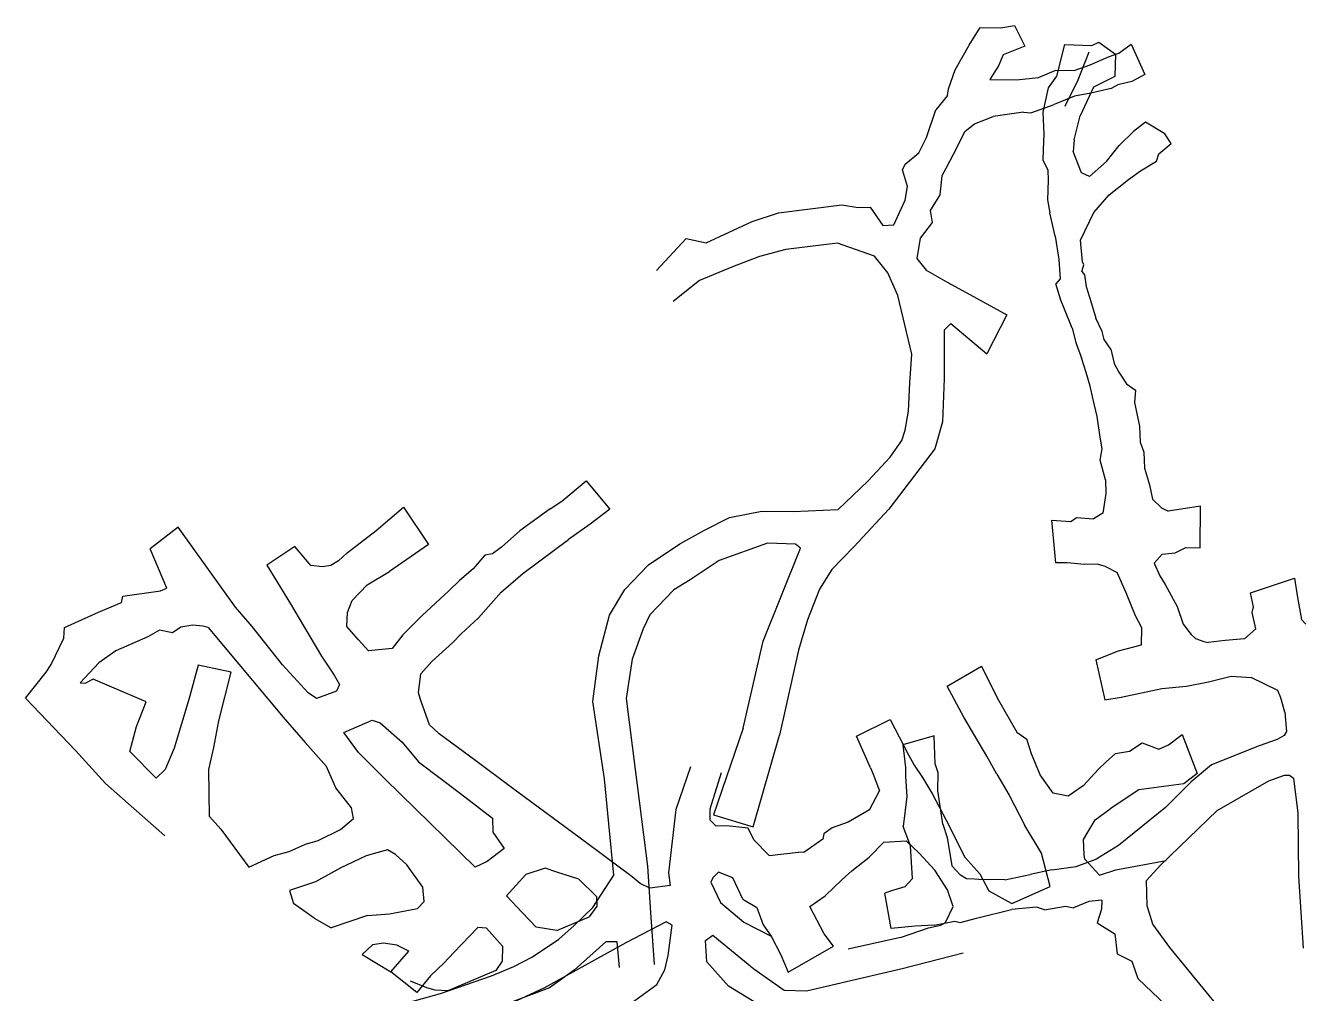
# Model space of a CAD drawing. Extents: x 539110 to 539811, y 4477565 to 4477893.
# Drawn here: x 539140.7 to 539295.2, y 4477776.1 to 4477893.3 of the extents above; entities that cross this region are included whole.
import ezdxf

# ---------------------------------------------------------------- set-up
doc = ezdxf.new("R2010")
doc.units = 0
doc.header["$MEASUREMENT"] = 0
doc.linetypes.add('DUZ', pattern=[500, 500])
doc.layers.add('KAT_1430', color=152, linetype='DUZ')

msp = doc.modelspace()

# ---------------------------------------------------------------- linework, layer by layer
at = {"layer": 'KAT_1430'}
for p, q in [((539255, 4477890.95, 1437.58), (539256.31, 4477893.08, 1437.58)), ((539256.31, 4477893.08, 1437.58), (539258.81, 4477893.03, 1437.58)), ((539258.81, 4477893.03, 1437.58), (539260.49, 4477893.31, 1437.58)), ((539260.49, 4477893.31, 1437.58), (539261.74, 4477890.83, 1437.58)), ((539253.29, 4477887.94, 1437.98), (539255, 4477890.95, 1437.58)), ((539261.74, 4477890.83, 1437.58), (539259.11, 4477889.75, 1437.58)), ((539265.58, 4477887.17, 1424.16), (539266.56, 4477891.01, 1424.1)), ((539266.56, 4477891.01, 1424.1), (539269.85, 4477890.9, 1424.1)), ((539268.17, 4477886.75, 1427.92), (539269.52, 4477890.14, 1426.85)), ((539269.85, 4477890.9, 1424.1), (539270.7, 4477891.29, 1424.1)), ((539270.7, 4477891.29, 1424.1), (539272.72, 4477889.85, 1424.1)), ((539271.86, 4477889.54, 1438.21), (539273.11, 4477889.96, 1438.22)), ((539272.72, 4477889.85, 1424.1), (539272.61, 4477887.13, 1424.1)), ((539273.11, 4477889.96, 1438.22), (539274.6, 4477891.07, 1438.21)), ((539274.6, 4477891.07, 1438.21), (539276.24, 4477887.38, 1438.21)), ((539258.53, 4477888.45, 1437.58), (539257.5, 4477886.77, 1437.98)), ((539259.11, 4477889.75, 1437.58), (539258.53, 4477888.45, 1437.58)), ((539267.71, 4477887.85, 1438.15), (539269.62, 4477888.56, 1438.11)), ((539269.62, 4477888.56, 1438.11), (539271.86, 4477889.54, 1438.21)), ((539252.47, 4477885.64, 1437.98), (539253.29, 4477887.94, 1437.98)), ((539257.5, 4477886.77, 1437.98), (539260.72, 4477886.75, 1438.02)), ((539260.72, 4477886.75, 1438.02), (539263.36, 4477887, 1437.99)), ((539263.36, 4477887, 1437.99), (539265.46, 4477887.89, 1438.01)), ((539264.59, 4477885.78, 1424.14), (539265.58, 4477887.17, 1424.16)), ((539265.46, 4477887.89, 1438.01), (539267.71, 4477887.85, 1438.15)), ((539266.59, 4477883.54, 1428.35), (539268.17, 4477886.75, 1427.92)), ((539272.61, 4477887.13, 1424.1), (539270.05, 4477885.85, 1424.1)), ((539276.24, 4477887.38, 1438.21), (539274.7, 4477886.53, 1438.35)), ((539252.36, 4477884.85, 1437.98), (539252.47, 4477885.64, 1437.98)), ((539263.93, 4477882.81, 1424.19), (539264.59, 4477885.78, 1424.14)), ((539270.05, 4477885.85, 1424.1), (539268.43, 4477882.37, 1424.1)), ((539272.18, 4477885.68, 1438.09), (539269.71, 4477885.11, 1438.11)), ((539272.99, 4477886.13, 1438.21), (539272.18, 4477885.68, 1438.09)), ((539274.7, 4477886.53, 1438.35), (539272.99, 4477886.13, 1438.21)), ((539252.36, 4477884.85, 1437.98), (539250.94, 4477883.11, 1437.98)), ((539262.47, 4477882.73, 1437.93), (539265.29, 4477883.74, 1437.96)), ((539267.72, 4477884.75, 1438.04), (539265.29, 4477883.74, 1437.96)), ((539269.71, 4477885.11, 1438.11), (539267.72, 4477884.75, 1438.04)), ((539249.81, 4477879.76, 1438.1), (539250.94, 4477883.11, 1437.98)), ((539255.62, 4477881.41, 1437.98), (539257.89, 4477882.3, 1437.98)), ((539261.55, 4477882.81, 1437.96), (539257.89, 4477882.3, 1437.98)), ((539261.55, 4477882.81, 1437.96), (539262.47, 4477882.73, 1437.93)), ((539264.08, 4477880.18, 1424.15), (539263.93, 4477882.81, 1424.19)), ((539267.71, 4477879.47, 1424.19), (539268.43, 4477882.37, 1424.1)), ((539253.47, 4477878.55, 1438.1), (539254.49, 4477880.53, 1437.98)), ((539254.49, 4477880.53, 1437.98), (539255.62, 4477881.41, 1437.98)), ((539276.34, 4477881.61, 1425.05), (539274.89, 4477880.47, 1425.05)), ((539278.67, 4477880.21, 1425.05), (539276.34, 4477881.61, 1425.05)), ((539248.88, 4477877.9, 1437.12), (539249.81, 4477879.76, 1438.1)), ((539263.98, 4477878.3, 1424.52), (539264.08, 4477880.18, 1424.15)), ((539267.71, 4477879.47, 1424.19), (539267.57, 4477878.07, 1424.44)), ((539274.89, 4477880.47, 1425.05), (539273.15, 4477878.8, 1425.1)), ((539277.95, 4477877.78, 1425.05), (539279.44, 4477879.01, 1425.05)), ((539279.44, 4477879.01, 1425.05), (539278.67, 4477880.21, 1425.05)), ((539247.24, 4477876.53, 1438.17), (539248.88, 4477877.9, 1437.12)), ((539253.47, 4477878.55, 1438.1), (539252.16, 4477876, 1437.12)), ((539263.93, 4477876.97, 1424.85), (539263.98, 4477878.3, 1424.52)), ((539268.57, 4477875.46, 1424.78), (539267.57, 4477878.07, 1424.44)), ((539271.6, 4477876.86, 1425.01), (539273.15, 4477878.8, 1425.1)), ((539277.68, 4477876.91, 1425.05), (539277.95, 4477877.78, 1425.05)), ((539246.91, 4477875.84, 1438.2), (539247.24, 4477876.53, 1438.17)), ((539252.16, 4477876, 1437.12), (539251.67, 4477875.13, 1437.97)), ((539263.93, 4477876.97, 1424.85), (539264.53, 4477875.8, 1424.8)), ((539269.56, 4477875.03, 1424.94), (539271.6, 4477876.86, 1425.01)), ((539275.75, 4477875.71, 1424.96), (539277.68, 4477876.91, 1425.05)), ((539247.5, 4477873.82, 1438.23), (539246.91, 4477875.84, 1438.2)), ((539251.67, 4477875.13, 1437.97), (539251.43, 4477872.83, 1438.13)), ((539264.55, 4477874.58, 1424.81), (539264.45, 4477872.22, 1425.1)), ((539264.53, 4477875.8, 1424.8), (539264.55, 4477874.58, 1424.81)), ((539269.56, 4477875.03, 1424.94), (539268.57, 4477875.46, 1424.78)), ((539271.94, 4477872.81, 1425.28), (539274.26, 4477874.66, 1425.27)), ((539274.26, 4477874.66, 1425.27), (539275.75, 4477875.71, 1424.96)), ((539247.23, 4477872.18, 1438.33), (539247.5, 4477873.82, 1438.23)), ((539251.43, 4477872.83, 1438.13), (539250.27, 4477870.94, 1438.14)), ((539270.1, 4477870.69, 1425.51), (539271.94, 4477872.81, 1425.28)), ((539231.89, 4477870.64, 1439.33), (539239.58, 4477871.59, 1438.67)), ((539239.58, 4477871.59, 1438.67), (539241.53, 4477871.27, 1438.6)), ((539241.53, 4477871.27, 1438.6), (539242.98, 4477871.34, 1438.5)), ((539242.98, 4477871.34, 1438.5), (539244.51, 4477869.11, 1438.34)), ((539245.87, 4477869.17, 1438.54), (539247.23, 4477872.18, 1438.33)), ((539264.45, 4477872.22, 1425.1), (539264.77, 4477870.62, 1425.46)), ((539228.69, 4477869.58, 1439.55), (539231.89, 4477870.64, 1439.33)), ((539250.27, 4477870.94, 1438.14), (539250.5, 4477869.45, 1438.3)), ((539265.38, 4477867.8, 1425.77), (539264.77, 4477870.62, 1425.46)), ((539268.47, 4477867.32, 1425.98), (539270.1, 4477870.69, 1425.51)), ((539223.15, 4477867.02, 1439.47), (539228.69, 4477869.58, 1439.55)), ((539244.51, 4477869.11, 1438.34), (539245.87, 4477869.17, 1438.54)), ((539250.5, 4477869.45, 1438.3), (539249.06, 4477867.57, 1438.49)), ((539217.11, 4477863.67, 1440.01), (539220.72, 4477867.52, 1439.8)), ((539220.72, 4477867.52, 1439.8), (539223.15, 4477867.02, 1439.47)), ((539239.04, 4477866.98, 1438.6), (539232.78, 4477866.19, 1439.37)), ((539243.5, 4477865.38, 1438.04), (539239.04, 4477866.98, 1438.6)), ((539249.06, 4477867.57, 1438.49), (539248.65, 4477865.12, 1437.99)), ((539265.38, 4477867.8, 1425.77), (539265.83, 4477865, 1426.13)), ((539268.72, 4477864.69, 1426.17), (539268.47, 4477867.32, 1425.98)), ((539229.61, 4477865.36, 1439.58), (539226.33, 4477864.11, 1439.96)), ((539232.78, 4477866.19, 1439.37), (539229.61, 4477865.36, 1439.58)), ((539245.14, 4477863.36, 1437.95), (539243.5, 4477865.38, 1438.04)), ((539248.65, 4477865.12, 1437.99), (539249.77, 4477863.71, 1437.94)), ((539226.33, 4477864.11, 1439.96), (539222.33, 4477862.43, 1439.94)), ((539249.77, 4477863.71, 1437.94), (539252.33, 4477862.24, 1437.88)), ((539265.83, 4477865, 1426.13), (539265.99, 4477862.66, 1426.32)), ((539268.62, 4477863.52, 1426.45), (539268.88, 4477864.36, 1426.37)), ((539268.62, 4477863.52, 1426.45), (539268.95, 4477863.13, 1426.39)), ((539268.88, 4477864.36, 1426.37), (539268.72, 4477864.69, 1426.17)), ((539222.33, 4477862.43, 1439.94), (539219.12, 4477859.92, 1440.15)), ((539246.35, 4477860.62, 1437.96), (539245.14, 4477863.36, 1437.95)), ((539252.33, 4477862.24, 1437.88), (539255.08, 4477860.75, 1437.99)), ((539265.99, 4477862.66, 1426.32), (539265.47, 4477862.04, 1426.55)), ((539266.1, 4477860.07, 1426.67), (539265.47, 4477862.04, 1426.55)), ((539268.95, 4477863.13, 1426.39), (539269.15, 4477861.72, 1426.57)), ((539248.04, 4477853.54, 1437.66), (539246.35, 4477860.62, 1437.96)), ((539255.08, 4477860.75, 1437.99), (539259.54, 4477858.3, 1438.13)), ((539269.15, 4477861.72, 1426.57), (539269.76, 4477859.8, 1426.8)), ((539266.51, 4477858.97, 1426.68), (539266.1, 4477860.07, 1426.67)), ((539267.44, 4477856.68, 1427.3), (539266.51, 4477858.97, 1426.68)), ((539269.76, 4477859.8, 1426.8), (539270.33, 4477857.89, 1427.26)), ((539259.54, 4477858.3, 1438.13), (539257.11, 4477853.58, 1438.12)), ((539271.09, 4477856.26, 1427.19), (539270.33, 4477857.89, 1427.26)), ((539251.97, 4477856.45, 1438.08), (539251.96, 4477850.6, 1437.49)), ((539252.76, 4477857.26, 1437.93), (539251.97, 4477856.45, 1438.08)), ((539252.76, 4477857.26, 1437.93), (539257.11, 4477853.58, 1438.12)), ((539267.44, 4477856.68, 1427.3), (539267.89, 4477854.95, 1427.27)), ((539271.35, 4477855.3, 1427.29), (539271.09, 4477856.26, 1427.19)), ((539267.89, 4477854.95, 1427.27), (539268.16, 4477854.24, 1427.42)), ((539268.16, 4477854.24, 1427.42), (539268.57, 4477853.09, 1427.52)), ((539272.15, 4477854.12, 1427.45), (539271.35, 4477855.3, 1427.29)), ((539247.8, 4477850.06, 1437.49), (539248.04, 4477853.54, 1437.66)), ((539269.14, 4477851.32, 1427.51), (539268.57, 4477853.09, 1427.52)), ((539272.15, 4477854.12, 1427.45), (539272.54, 4477852.42, 1427.52)), ((539269.62, 4477849.65, 1427.5), (539269.14, 4477851.32, 1427.51)), ((539272.54, 4477852.42, 1427.52), (539273.1, 4477851.37, 1427.5)), ((539273.1, 4477851.37, 1427.5), (539274.02, 4477849.93, 1427.51)), ((539247.63, 4477846.63, 1437.16), (539247.8, 4477850.06, 1437.49)), ((539251.96, 4477850.6, 1437.49), (539251.75, 4477845.32, 1437.19)), ((539269.99, 4477848.03, 1427.52), (539269.62, 4477849.65, 1427.5)), ((539274.02, 4477849.93, 1427.51), (539275.11, 4477849.17, 1427.55)), ((539275.11, 4477849.17, 1427.55), (539275.01, 4477847.66, 1427.55)), ((539247.24, 4477844.32, 1436.8), (539247.63, 4477846.63, 1437.16)), ((539270.47, 4477845.97, 1427.44), (539269.99, 4477848.03, 1427.52)), ((539275.01, 4477847.66, 1427.55), (539275.6, 4477844.82, 1427.58)), ((539251.75, 4477845.32, 1437.19), (539250.82, 4477842.06, 1436.72)), ((539270.86, 4477843.47, 1427.58), (539270.47, 4477845.97, 1427.44)), ((539246.81, 4477843.08, 1436.59), (539247.24, 4477844.32, 1436.8)), ((539271.07, 4477842.06, 1427.58), (539270.86, 4477843.47, 1427.58)), ((539275.6, 4477844.82, 1427.58), (539275.69, 4477842.87, 1427.58)), ((539250.82, 4477842.06, 1436.72), (539245.24, 4477834.77, 1436.08)), ((539245.41, 4477841.07, 1436.37), (539246.81, 4477843.08, 1436.59)), ((539270.84, 4477840.68, 1427.58), (539271.07, 4477842.06, 1427.58)), ((539275.69, 4477842.87, 1427.58), (539276.13, 4477841.66, 1427.58)), ((539242.71, 4477838.14, 1435.97), (539245.41, 4477841.07, 1436.37)), ((539271.49, 4477838.32, 1427.58), (539270.84, 4477840.68, 1427.58)), ((539276.13, 4477841.66, 1427.58), (539276.22, 4477839.73, 1427.58)), ((539276.22, 4477839.73, 1427.58), (539276.84, 4477837.73, 1427.55)), ((539205.65, 4477835.73, 1440.91), (539208.59, 4477838.21, 1440.91)), ((539208.59, 4477838.21, 1440.91), (539211.45, 4477834.77, 1440.59)), ((539239.12, 4477834.71, 1434.98), (539242.71, 4477838.14, 1435.97)), ((539271.49, 4477838.32, 1427.58), (539271.54, 4477836.66, 1427.58)), ((539276.84, 4477837.73, 1427.55), (539277.2, 4477835.99, 1427.55)), ((539204.25, 4477834.79, 1440.96), (539205.65, 4477835.73, 1440.91)), ((539271.54, 4477836.66, 1427.58), (539271.18, 4477834.3, 1427.5)), ((539277.2, 4477835.99, 1427.55), (539278.27, 4477834.92, 1427.55)), ((539183.18, 4477832.18, 1438.54), (539186.48, 4477835, 1438.54)), ((539186.48, 4477835, 1438.54), (539189.5, 4477830.5, 1438.54)), ((539204.25, 4477834.79, 1440.96), (539200.59, 4477832.14, 1440.22)), ((539211.45, 4477834.77, 1440.59), (539209.1, 4477832.96, 1440.56)), ((539225.97, 4477833.77, 1432.92), (539229.88, 4477834.54, 1433.85)), ((539229.88, 4477834.54, 1433.85), (539233.68, 4477834.48, 1434.41)), ((539233.68, 4477834.48, 1434.41), (539239.12, 4477834.71, 1434.98)), ((539245.24, 4477834.77, 1436.08), (539241.03, 4477830.22, 1435.72)), ((539271.18, 4477834.3, 1427.5), (539270.03, 4477833.61, 1427.5)), ((539278.27, 4477834.92, 1427.55), (539279.09, 4477834.54, 1427.55)), ((539283.01, 4477835.15, 1427.55), (539279.09, 4477834.54, 1427.55)), ((539282.96, 4477830.09, 1427.55), (539283.01, 4477835.15, 1427.55)), ((539159.2, 4477832.6, 1440.61), (539155.81, 4477829.95, 1440.6)), ((539166.15, 4477822.92, 1440.26), (539159.2, 4477832.6, 1440.61)), ((539209.1, 4477832.96, 1440.56), (539206.45, 4477831.1, 1440.85)), ((539222.95, 4477832.23, 1432.61), (539225.97, 4477833.77, 1432.92)), ((539265.46, 4477828.27, 1427.55), (539265.01, 4477833.45, 1427.55)), ((539265.01, 4477833.45, 1427.55), (539267.3, 4477833.26, 1427.55)), ((539267.3, 4477833.26, 1427.55), (539268, 4477833.74, 1427.55)), ((539268, 4477833.74, 1427.55), (539270.03, 4477833.61, 1427.5)), ((539181.23, 4477830.7, 1438.54), (539183.18, 4477832.18, 1438.54)), ((539200.59, 4477832.14, 1440.22), (539198.36, 4477830.16, 1440.15)), ((539200.92, 4477826.99, 1440.31), (539206.45, 4477831.1, 1440.85)), ((539219.93, 4477830.58, 1431.96), (539222.95, 4477832.23, 1432.61)), ((539157.82, 4477825.2, 1440.38), (539155.81, 4477829.95, 1440.6)), ((539173.34, 4477830.24, 1438.83), (539169.95, 4477828, 1438.81)), ((539175.28, 4477827.93, 1438.77), (539173.34, 4477830.24, 1438.83)), ((539179.66, 4477829.49, 1438.54), (539181.23, 4477830.7, 1438.54)), ((539189.5, 4477830.5, 1438.54), (539184.78, 4477827.24, 1438.74)), ((539198.36, 4477830.16, 1440.15), (539197.26, 4477829.37, 1438.76)), ((539216.16, 4477828.01, 1431.32), (539219.93, 4477830.58, 1431.96)), ((539230.57, 4477830.66, 1433.59), (539224.72, 4477828.56, 1432.44)), ((539230.02, 4477818.77, 1434.41), (539234.56, 4477830.04, 1435.92)), ((539233.94, 4477830.54, 1434.35), (539230.57, 4477830.66, 1433.59)), ((539234.56, 4477830.04, 1435.92), (539233.94, 4477830.54, 1434.35)), ((539241.03, 4477830.22, 1435.72), (539238.34, 4477827.45, 1435.45)), ((539279.94, 4477829.48, 1427.55), (539281.23, 4477830.11, 1427.55)), ((539281.23, 4477830.11, 1427.55), (539282.96, 4477830.09, 1427.55)), ((539169.95, 4477828, 1438.81), (539172.79, 4477823.29, 1438.8)), ((539178.62, 4477828.5, 1438.6), (539177.68, 4477827.93, 1438.61)), ((539179.66, 4477829.49, 1438.54), (539178.62, 4477828.5, 1438.6)), ((539196.35, 4477829.18, 1438.79), (539194.92, 4477827.55, 1438.81)), ((539197.26, 4477829.37, 1438.76), (539196.35, 4477829.18, 1438.79)), ((539213.28, 4477825.03, 1430.71), (539216.16, 4477828.01, 1431.32)), ((539224.72, 4477828.56, 1432.44), (539221.2, 4477826.22, 1431.69)), ((539266.88, 4477828.27, 1427.55), (539265.46, 4477828.27, 1427.55)), ((539268.9, 4477828.06, 1427.55), (539266.88, 4477828.27, 1427.55)), ((539270.5, 4477828.12, 1427.55), (539268.9, 4477828.06, 1427.55)), ((539271.5, 4477827.81, 1427.5), (539270.5, 4477828.12, 1427.55)), ((539278.34, 4477829.32, 1427.55), (539277.4, 4477828.23, 1427.55)), ((539277.4, 4477828.23, 1427.55), (539278.06, 4477826.71, 1427.35)), ((539278.34, 4477829.32, 1427.55), (539279.94, 4477829.48, 1427.55)), ((539176.68, 4477827.79, 1438.65), (539175.28, 4477827.93, 1438.77)), ((539177.68, 4477827.93, 1438.61), (539176.68, 4477827.79, 1438.65)), ((539182.09, 4477825.59, 1438.75), (539184.78, 4477827.24, 1438.74)), ((539194.92, 4477827.55, 1438.81), (539193.26, 4477826.13, 1438.79)), ((539198.32, 4477824.74, 1438.69), (539200.92, 4477826.99, 1440.31)), ((539238.34, 4477827.45, 1435.45), (539236.86, 4477825.09, 1435.27)), ((539271.5, 4477827.81, 1427.5), (539272.9, 4477827.11, 1427.4)), ((539274.01, 4477824.66, 1427.31), (539272.9, 4477827.11, 1427.4)), ((539278.06, 4477826.71, 1427.35), (539278.72, 4477825.66, 1427.36)), ((539152.5, 4477824.22, 1440.38), (539157.05, 4477824.89, 1440.38)), ((539157.05, 4477824.89, 1440.38), (539157.82, 4477825.2, 1440.38)), ((539180.28, 4477823.72, 1438.76), (539182.09, 4477825.59, 1438.75)), ((539188.76, 4477821.9, 1438.63), (539191.99, 4477824.89, 1438.63)), ((539193.26, 4477826.13, 1438.79), (539191.99, 4477824.89, 1438.63)), ((539211.43, 4477821.92, 1429.91), (539213.28, 4477825.03, 1430.71)), ((539219.22, 4477825, 1431.33), (539216.31, 4477821.99, 1430.62)), ((539221.2, 4477826.22, 1431.69), (539219.22, 4477825, 1431.33)), ((539236.86, 4477825.09, 1435.27), (539235.4, 4477821.39, 1434.98)), ((539278.72, 4477825.66, 1427.36), (539280.19, 4477822.97, 1427.43)), ((539289.04, 4477824.62, 1427.57), (539294.39, 4477826.4, 1427.42)), ((539294.39, 4477826.4, 1427.42), (539294.73, 4477824.07, 1427.55)), ((539149.55, 4477822.28, 1440.38), (539152.33, 4477823.46, 1440.38)), ((539152.33, 4477823.46, 1440.38), (539152.5, 4477824.22, 1440.38)), ((539179.7, 4477822.27, 1438.69), (539180.28, 4477823.72, 1438.76)), ((539195.56, 4477821.61, 1438.63), (539198.32, 4477824.74, 1438.69)), ((539275.12, 4477821.86, 1427.43), (539274.01, 4477824.66, 1427.31)), ((539289.43, 4477822.96, 1427.55), (539289.04, 4477824.62, 1427.57)), ((539294.73, 4477824.07, 1427.55), (539295.21, 4477821.4, 1427.64)), ((539145.41, 4477820.43, 1440.38), (539149.55, 4477822.28, 1440.38)), ((539168.17, 4477820.56, 1440.52), (539166.15, 4477822.92, 1440.26)), ((539172.79, 4477823.29, 1438.8), (539174.36, 4477820.63, 1438.76)), ((539179.62, 4477820.56, 1438.65), (539179.7, 4477822.27, 1438.69)), ((539188.76, 4477821.9, 1438.63), (539186.39, 4477819.54, 1438.64)), ((539210.14, 4477817.02, 1428.93), (539211.43, 4477821.92, 1429.91)), ((539216.31, 4477821.99, 1430.62), (539215.5, 4477820.29, 1430.06)), ((539275.88, 4477820.39, 1427.43), (539275.12, 4477821.86, 1427.43)), ((539280.19, 4477822.97, 1427.43), (539280.9, 4477820.86, 1427.43)), ((539289.27, 4477822.24, 1427.58), (539289.43, 4477822.96, 1427.55)), ((539289.69, 4477820.3, 1427.5), (539289.27, 4477822.24, 1427.58)), ((539145.35, 4477819.17, 1440.38), (539145.41, 4477820.43, 1440.38)), ((539159.5, 4477820.49, 1440.38), (539158.51, 4477819.81, 1440.38)), ((539160.98, 4477820.71, 1440.38), (539159.5, 4477820.49, 1440.38)), ((539161.76, 4477820.65, 1440.38), (539160.98, 4477820.71, 1440.38)), ((539162.19, 4477820.61, 1440.38), (539161.76, 4477820.65, 1440.38)), ((539162.83, 4477820.44, 1440.34), (539162.19, 4477820.61, 1440.38)), ((539162.83, 4477820.44, 1440.34), (539171.92, 4477809.6, 1440.59)), ((539171.84, 4477815.93, 1440.68), (539168.17, 4477820.56, 1440.52)), ((539174.36, 4477820.63, 1438.76), (539176.55, 4477816.99, 1438.71)), ((539181.02, 4477818.94, 1438.46), (539179.62, 4477820.56, 1438.65)), ((539193.45, 4477819.69, 1438.63), (539195.56, 4477821.61, 1438.63)), ((539215.5, 4477820.29, 1430.06), (539214.17, 4477816.6, 1429.19)), ((539235.4, 4477821.39, 1434.98), (539234.32, 4477817.72, 1434.66)), ((539275.85, 4477818.35, 1427.43), (539275.88, 4477820.39, 1427.43)), ((539280.9, 4477820.86, 1427.43), (539281.87, 4477819.59, 1427.43)), ((539288.33, 4477819.06, 1427.45), (539289.69, 4477820.3, 1427.5)), ((539295.21, 4477821.4, 1427.64), (539295.74, 4477820.84, 1427.65)), ((539143.81, 4477815.98, 1440.38), (539145.35, 4477819.17, 1440.38)), ((539155.51, 4477819.31, 1440.38), (539151.66, 4477817.62, 1440.38)), ((539156.93, 4477820.13, 1440.38), (539155.51, 4477819.31, 1440.38)), ((539158.51, 4477819.81, 1440.38), (539156.93, 4477820.13, 1440.38)), ((539182.25, 4477817.62, 1438.59), (539181.02, 4477818.94, 1438.46)), ((539186.39, 4477819.54, 1438.64), (539185.09, 4477817.92, 1438.66)), ((539193.45, 4477819.69, 1438.63), (539192.47, 4477818.62, 1438.63)), ((539227.62, 4477808.25, 1434.3), (539230.02, 4477818.77, 1434.41)), ((539281.87, 4477819.59, 1427.43), (539282.39, 4477819.13, 1427.43)), ((539282.39, 4477819.13, 1427.43), (539283.4, 4477818.75, 1427.43)), ((539283.4, 4477818.75, 1427.43), (539283.92, 4477818.63, 1427.43)), ((539285.99, 4477818.86, 1427.32), (539283.92, 4477818.63, 1427.43)), ((539288.33, 4477819.06, 1427.45), (539285.99, 4477818.86, 1427.32)), ((539151.66, 4477817.62, 1440.38), (539149.57, 4477816.17, 1440.38)), ((539185.09, 4477817.92, 1438.66), (539182.25, 4477817.62, 1438.59)), ((539192.47, 4477818.62, 1438.63), (539189.9, 4477816.33, 1438.67)), ((539234.32, 4477817.72, 1434.66), (539232.01, 4477807.42, 1434.53)), ((539270.31, 4477816.52, 1427.04), (539273.05, 4477817.61, 1427.43)), ((539273.05, 4477817.61, 1427.43), (539275.85, 4477818.35, 1427.43)), ((539143.2, 4477815.02, 1440), (539143.81, 4477815.98, 1440.38)), ((539149.57, 4477816.17, 1440.38), (539147.34, 4477813.73, 1440.38)), ((539161.63, 4477815.89, 1440.26), (539160.5, 4477811.71, 1440.15)), ((539165.61, 4477815.03, 1440.07), (539161.63, 4477815.89, 1440.26)), ((539174.95, 4477812.54, 1440.65), (539171.84, 4477815.93, 1440.68)), ((539176.55, 4477816.99, 1438.71), (539178.07, 4477814.67, 1438.86)), ((539188.58, 4477814.84, 1438.76), (539189.9, 4477816.33, 1438.67)), ((539209.4, 4477811.47, 1427.46), (539210.14, 4477817.02, 1428.93)), ((539214.17, 4477816.6, 1429.19), (539213.45, 4477811.85, 1427.83)), ((539252.31, 4477813.35, 1440.01), (539256.46, 4477815.78, 1440.11)), ((539256.46, 4477815.78, 1440.11), (539258.39, 4477811.91, 1440.13)), ((539270.31, 4477816.52, 1427.04), (539271.4, 4477811.67, 1426.92)), ((539140.71, 4477811.9, 1440), (539143.2, 4477815.02, 1440)), ((539148.9, 4477814.19, 1439.88), (539147.99, 4477813.71, 1439.96)), ((539151.16, 4477813.22, 1440.31), (539148.9, 4477814.19, 1439.88)), ((539164.13, 4477809.16, 1439.87), (539165.61, 4477815.03, 1440.07)), ((539178.07, 4477814.67, 1438.86), (539178.72, 4477813.54, 1438.73)), ((539188.28, 4477812.55, 1438.7), (539188.58, 4477814.84, 1438.76)), ((539283.96, 4477813.88, 1427.3), (539286.7, 4477814.56, 1427.36)), ((539286.7, 4477814.56, 1427.36), (539289.15, 4477814.4, 1427.54)), ((539292.36, 4477812.82, 1427.66), (539289.15, 4477814.4, 1427.54)), ((539147.34, 4477813.73, 1440.38), (539147.99, 4477813.71, 1439.96)), ((539155.31, 4477811.45, 1440.21), (539151.16, 4477813.22, 1440.31)), ((539175.96, 4477811.86, 1439.31), (539174.95, 4477812.54, 1440.65)), ((539178.35, 4477812.74, 1438.8), (539175.96, 4477811.86, 1439.31)), ((539178.72, 4477813.54, 1438.73), (539178.35, 4477812.74, 1438.8)), ((539188.57, 4477811.59, 1438.64), (539188.28, 4477812.55, 1438.7)), ((539254.35, 4477809.58, 1440.11), (539252.31, 4477813.35, 1440.01)), ((539273.39, 4477812, 1427.22), (539278.3, 4477813.05, 1427.19)), ((539278.3, 4477813.05, 1427.19), (539281.31, 4477813.35, 1427.2)), ((539281.31, 4477813.35, 1427.2), (539283.96, 4477813.88, 1427.3)), ((539292.74, 4477811.95, 1427.55), (539292.36, 4477812.82, 1427.66)), ((539140.71, 4477811.9, 1440), (539146.77, 4477805.55, 1439.9)), ((539154.16, 4477808.47, 1439.89), (539155.31, 4477811.45, 1440.21)), ((539160.5, 4477811.71, 1440.15), (539158.7, 4477805.85, 1439.76)), ((539189.65, 4477808.67, 1438.66), (539188.57, 4477811.59, 1438.64)), ((539210.84, 4477802.11, 1425.57), (539209.4, 4477811.47, 1427.46)), ((539213.45, 4477811.85, 1427.83), (539214.52, 4477803.27, 1425.81)), ((539258.39, 4477811.91, 1440.13), (539260.77, 4477807.78, 1440.31)), ((539271.4, 4477811.67, 1426.92), (539273.39, 4477812, 1427.22)), ((539293.22, 4477810.2, 1427.22), (539292.74, 4477811.95, 1427.55)), ((539171.92, 4477809.6, 1440.59), (539174.58, 4477806.53, 1440.55)), ((539257.11, 4477804.85, 1440.41), (539254.35, 4477809.58, 1440.11)), ((539293.22, 4477810.2, 1427.22), (539293.4, 4477807.86, 1427.32)), ((539153.35, 4477805.45, 1439.89), (539154.16, 4477808.47, 1439.89)), ((539163.5, 4477805.92, 1439.78), (539164.13, 4477809.16, 1439.87)), ((539179.26, 4477807.75, 1439.3), (539182.67, 4477809.23, 1438.78)), ((539182.67, 4477809.23, 1438.78), (539183.67, 4477808.89, 1438.83)), ((539183.67, 4477808.89, 1438.83), (539186.31, 4477806.56, 1438.59)), ((539190.82, 4477807.56, 1438.66), (539189.65, 4477808.67, 1438.66)), ((539227.62, 4477808.25, 1434.3), (539224.04, 4477797.77, 1433.04)), ((539241.35, 4477807.31, 1439.68), (539245.43, 4477809.31, 1439.71)), ((539245.43, 4477809.31, 1439.71), (539247.65, 4477805.04, 1440.07)), ((539174.58, 4477806.53, 1440.55), (539177.17, 4477803.63, 1441.05)), ((539181.03, 4477805.3, 1440.83), (539179.26, 4477807.75, 1439.3)), ((539186.31, 4477806.56, 1438.59), (539188.28, 4477804.18, 1438.6)), ((539195.25, 4477804.3, 1438.78), (539190.82, 4477807.56, 1438.66)), ((539228.83, 4477796.33, 1432.99), (539232.01, 4477807.42, 1434.53)), ((539243.02, 4477803.44, 1439.95), (539241.35, 4477807.31, 1439.68)), ((539250.75, 4477807.33, 1430.68), (539246.96, 4477806.25, 1430.61)), ((539250.86, 4477803.93, 1430.67), (539250.75, 4477807.33, 1430.68)), ((539260.77, 4477807.78, 1440.31), (539261.95, 4477806.94, 1440.74)), ((539262.52, 4477805.14, 1440.74), (539261.95, 4477806.94, 1440.74)), ((539274.4, 4477805.46, 1440.64), (539275.93, 4477806.47, 1440.64)), ((539275.93, 4477806.47, 1440.64), (539277.96, 4477805.71, 1440.64)), ((539279.14, 4477806.23, 1440.64), (539280.77, 4477807.49, 1440.64)), ((539280.77, 4477807.49, 1440.64), (539282.59, 4477802.78, 1440.64)), ((539292.3, 4477806.88, 1427.44), (539290.09, 4477806.11, 1427.61)), ((539293.14, 4477807.39, 1427.35), (539292.3, 4477806.88, 1427.44)), ((539293.4, 4477807.86, 1427.32), (539293.14, 4477807.39, 1427.35)), ((539146.77, 4477805.55, 1439.9), (539150.41, 4477801.57, 1439.87)), ((539156.53, 4477802.19, 1439.86), (539153.35, 4477805.45, 1439.89)), ((539158.7, 4477805.85, 1439.76), (539157.64, 4477803.25, 1439.86)), ((539162.9, 4477803.24, 1439.73), (539163.5, 4477805.92, 1439.78)), ((539184.31, 4477802.05, 1440.57), (539181.03, 4477805.3, 1440.83)), ((539246.96, 4477806.25, 1430.61), (539247.27, 4477803.5, 1430.74)), ((539247.65, 4477805.04, 1440.07), (539248.34, 4477803.76, 1440.21)), ((539258.32, 4477802.69, 1440.74), (539257.11, 4477804.85, 1440.41)), ((539263.57, 4477802.59, 1440.74), (539262.52, 4477805.14, 1440.74)), ((539271.53, 4477804.16, 1440.64), (539272.7, 4477805.19, 1440.64)), ((539272.7, 4477805.19, 1440.64), (539274.4, 4477805.46, 1440.64)), ((539277.96, 4477805.71, 1440.64), (539279.14, 4477806.23, 1440.64)), ((539290.09, 4477806.11, 1427.61), (539284.35, 4477803.82, 1427.98)), ((539157.64, 4477803.25, 1439.86), (539156.53, 4477802.19, 1439.86)), ((539178.27, 4477801.03, 1440.72), (539177.17, 4477803.63, 1441.05)), ((539188.28, 4477804.18, 1438.6), (539193.4, 4477800.37, 1438.83)), ((539199.57, 4477801.07, 1439.11), (539195.25, 4477804.3, 1438.78)), ((539214.52, 4477803.27, 1425.81), (539216.02, 4477791.57, 1423.26)), ((539221.25, 4477803.58, 1440.41), (539219.47, 4477798.4, 1439.79)), ((539243.02, 4477803.44, 1439.95), (539243.36, 4477802.68, 1440.13)), ((539247.27, 4477803.5, 1430.74), (539247.27, 4477802.39, 1430.5)), ((539248.34, 4477803.76, 1440.21), (539249.34, 4477802.29, 1440.05)), ((539251.24, 4477802.86, 1430.5), (539250.86, 4477803.93, 1430.67)), ((539268.77, 4477801.28, 1440.74), (539270.68, 4477803.33, 1440.64)), ((539270.68, 4477803.33, 1440.64), (539271.53, 4477804.16, 1440.64)), ((539284.35, 4477803.82, 1427.98), (539281.88, 4477801.78, 1428.17)), ((539162.97, 4477797.57, 1439.73), (539162.9, 4477803.24, 1439.73)), ((539195.18, 4477791.43, 1439.95), (539184.31, 4477802.05, 1440.57)), ((539211.34, 4477796.67, 1424.31), (539210.84, 4477802.11, 1425.57)), ((539223.62, 4477798.49, 1439.98), (539225.01, 4477802.9, 1440.61)), ((539243.36, 4477802.68, 1440.13), (539244.12, 4477800.66, 1440.13)), ((539247.27, 4477802.39, 1430.5), (539247.42, 4477799.99, 1430.5)), ((539249.34, 4477802.29, 1440.05), (539250.56, 4477800.25, 1440.25)), ((539251.19, 4477800.68, 1430.5), (539251.24, 4477802.86, 1430.5)), ((539258.32, 4477802.69, 1440.74), (539259.81, 4477800.14, 1440.74)), ((539265.14, 4477800.41, 1440.74), (539263.57, 4477802.59, 1440.74)), ((539281.88, 4477801.78, 1428.17), (539278.74, 4477798.65, 1428.68)), ((539282.59, 4477802.78, 1440.64), (539280.96, 4477801.52, 1440.64)), ((539285, 4477798.28, 1428.13), (539291.28, 4477801.89, 1427.66)), ((539291.28, 4477801.89, 1427.66), (539293.18, 4477802.58, 1427.5)), ((539293.18, 4477802.58, 1427.5), (539293.78, 4477802.56, 1427.27)), ((539293.78, 4477802.56, 1427.27), (539294.24, 4477802.22, 1427.28)), ((539294.24, 4477802.22, 1427.28), (539294.79, 4477797.97, 1427.34)), ((539150.41, 4477801.57, 1439.87), (539157.59, 4477795.24, 1440.03)), ((539180.19, 4477798.61, 1440.68), (539178.27, 4477801.03, 1440.72)), ((539193.4, 4477800.37, 1438.83), (539197.24, 4477797.37, 1439.03)), ((539208.65, 4477794.38, 1439.16), (539199.57, 4477801.07, 1439.11)), ((539242.93, 4477798.37, 1440.06), (539244.12, 4477800.66, 1440.13)), ((539250.56, 4477800.25, 1440.25), (539252.21, 4477797.12, 1440.08)), ((539251.45, 4477799.08, 1432.35), (539251.19, 4477800.68, 1430.5)), ((539266.97, 4477800.02, 1440.74), (539265.14, 4477800.41, 1440.74)), ((539268.77, 4477801.28, 1440.74), (539266.97, 4477800.02, 1440.74)), ((539275.53, 4477800.78, 1440.64), (539272.07, 4477798.5, 1440.74)), ((539280.96, 4477801.52, 1440.64), (539275.53, 4477800.78, 1440.64)), ((539180.42, 4477797.32, 1440.5), (539180.19, 4477798.61, 1440.68)), ((539247.42, 4477799.99, 1430.5), (539246.99, 4477796.35, 1430.5)), ((539251.81, 4477796.64, 1430.5), (539251.45, 4477799.08, 1432.35)), ((539259.81, 4477800.14, 1440.74), (539261.73, 4477796.48, 1440.25)), ((539278.74, 4477798.65, 1428.68), (539273.06, 4477794.06, 1429.66)), ((539162.97, 4477797.57, 1439.73), (539164.36, 4477796.03, 1439.86)), ((539178.87, 4477796, 1440.25), (539180.42, 4477797.32, 1440.5)), ((539197.24, 4477797.37, 1439.03), (539197.3, 4477795.67, 1439.06)), ((539219.47, 4477798.4, 1439.79), (539218.58, 4477790.73, 1439.29)), ((539223.62, 4477797.14, 1439.82), (539223.62, 4477798.49, 1439.98)), ((539224.35, 4477796.4, 1439.57), (539223.62, 4477797.14, 1439.82)), ((539224.04, 4477797.77, 1433.04), (539228.83, 4477796.33, 1432.99)), ((539242.93, 4477798.37, 1440.06), (539240.33, 4477796.9, 1439.83)), ((539252.21, 4477797.12, 1440.08), (539254.47, 4477792.63, 1440.33)), ((539268.82, 4477794.79, 1440.74), (539270.25, 4477797.16, 1440.74)), ((539270.25, 4477797.16, 1440.74), (539272.07, 4477798.5, 1440.74)), ((539278.17, 4477791.69, 1429.46), (539285, 4477798.28, 1428.13)), ((539294.79, 4477797.97, 1427.34), (539294.85, 4477790.34, 1427.07)), ((539164.36, 4477796.03, 1439.86), (539167.74, 4477791.44, 1439.75)), ((539176.14, 4477794.65, 1440.26), (539178.87, 4477796, 1440.25)), ((539197.3, 4477795.67, 1439.06), (539198.66, 4477793.68, 1439.46)), ((539211.94, 4477790.45, 1422.92), (539211.34, 4477796.67, 1424.31)), ((539225.61, 4477796.45, 1439.83), (539224.35, 4477796.4, 1439.57)), ((539228.24, 4477796.16, 1440.1), (539225.61, 4477796.45, 1439.83)), ((539228.91, 4477794.76, 1440.28), (539228.24, 4477796.16, 1440.1)), ((539238.4, 4477796.18, 1439.78), (539237.4, 4477795.46, 1439.69)), ((539240.33, 4477796.9, 1439.83), (539238.4, 4477796.18, 1439.78)), ((539247.88, 4477794, 1430.5), (539246.99, 4477796.35, 1430.5)), ((539251.81, 4477796.64, 1430.5), (539252.3, 4477795.04, 1430.5)), ((539263.76, 4477793.13, 1440.64), (539261.73, 4477796.48, 1440.25)), ((539172.63, 4477793.31, 1440.07), (539174.62, 4477794.23, 1440.2)), ((539174.62, 4477794.23, 1440.2), (539176.14, 4477794.65, 1440.26)), ((539214.16, 4477790.28, 1439.19), (539208.65, 4477794.38, 1439.16)), ((539230.77, 4477792.86, 1440.12), (539228.91, 4477794.76, 1440.28)), ((539237.27, 4477794.82, 1439.7), (539234.95, 4477793.19, 1439.76)), ((539237.4, 4477795.46, 1439.69), (539237.27, 4477794.82, 1439.7)), ((539242.88, 4477792.66, 1439.95), (539244.64, 4477794.45, 1440.13)), ((539244.64, 4477794.45, 1440.13), (539247.34, 4477794.61, 1440.13)), ((539247.34, 4477794.61, 1440.13), (539248.94, 4477793.12, 1440.13)), ((539248.13, 4477790.07, 1430.3), (539247.88, 4477794, 1430.5)), ((539252.3, 4477795.04, 1430.5), (539252.9, 4477791.59, 1430.5)), ((539268.91, 4477792.97, 1440.74), (539268.82, 4477794.79, 1440.74)), ((539273.06, 4477794.06, 1429.66), (539270.46, 4477792.44, 1429.97)), ((539167.74, 4477791.44, 1439.75), (539170.82, 4477792.86, 1439.89)), ((539170.82, 4477792.86, 1439.89), (539172.63, 4477793.31, 1440.07)), ((539181.98, 4477792.81, 1440.08), (539178.88, 4477791.37, 1440.29)), ((539184.53, 4477793.52, 1440.28), (539181.98, 4477792.81, 1440.08)), ((539185.53, 4477792.95, 1440.26), (539184.53, 4477793.52, 1440.28)), ((539186.88, 4477791.71, 1440.26), (539185.53, 4477792.95, 1440.26)), ((539198.66, 4477793.68, 1439.46), (539196.61, 4477792.12, 1439.56)), ((539230.77, 4477792.86, 1440.12), (539234.32, 4477793.26, 1439.89)), ((539234.95, 4477793.19, 1439.76), (539234.32, 4477793.26, 1439.89)), ((539240.78, 4477790.97, 1439.95), (539242.88, 4477792.66, 1439.95)), ((539248.94, 4477793.12, 1440.13), (539250.81, 4477791.07, 1440.13)), ((539254.47, 4477792.63, 1440.33), (539256.29, 4477790.63, 1440.38)), ((539264.8, 4477789.1, 1440.71), (539263.76, 4477793.13, 1440.64)), ((539267.94, 4477791.5, 1430.06), (539270.46, 4477792.44, 1429.97)), ((539268.98, 4477792.4, 1440.74), (539268.91, 4477792.97, 1440.74)), ((539178.88, 4477791.37, 1440.29), (539175.84, 4477789.64, 1440.1)), ((539188.81, 4477789.03, 1439.92), (539186.88, 4477791.71, 1440.26)), ((539196.61, 4477792.12, 1439.56), (539195.18, 4477791.43, 1439.95)), ((539203.62, 4477791.31, 1439.1), (539201.3, 4477790.53, 1439.29)), ((539205.05, 4477790.84, 1439.04), (539203.62, 4477791.31, 1439.1)), ((539216.02, 4477791.57, 1423.26), (539216.41, 4477785.96, 1421.99)), ((539239.6, 4477789.92, 1439.88), (539240.78, 4477790.97, 1439.95)), ((539252.36, 4477788.69, 1440.21), (539250.81, 4477791.07, 1440.13)), ((539252.9, 4477791.59, 1430.5), (539253.94, 4477790.46, 1430.3)), ((539265, 4477791.13, 1430.23), (539262.36, 4477790.55, 1430.27)), ((539265, 4477791.13, 1430.23), (539267.94, 4477791.5, 1430.06)), ((539268.98, 4477792.4, 1440.74), (539270.78, 4477790.48, 1440.9)), ((539270.78, 4477790.48, 1440.9), (539272.75, 4477791.1, 1439.03)), ((539272.75, 4477791.1, 1439.03), (539278.83, 4477792.23, 1441.32)), ((539276.44, 4477789.82, 1429.8), (539278.17, 4477791.69, 1429.46)), ((539175.84, 4477789.64, 1440.1), (539172.67, 4477788.62, 1439.86)), ((539201.3, 4477790.53, 1439.29), (539198.95, 4477787.96, 1440.04)), ((539207.71, 4477789.99, 1439.14), (539205.05, 4477790.84, 1439.04)), ((539207.71, 4477789.99, 1439.14), (539209.87, 4477787.89, 1439.15)), ((539209.42, 4477786.57, 1422.37), (539211.94, 4477790.45, 1422.92)), ((539215.15, 4477789.45, 1439.09), (539214.16, 4477790.28, 1439.19)), ((539216.3, 4477788.88, 1439.03), (539215.15, 4477789.45, 1439.09)), ((539218.58, 4477790.73, 1439.29), (539218.78, 4477789.21, 1438.8)), ((539223.93, 4477790.13, 1439.49), (539223.68, 4477789.6, 1439.24)), ((539223.68, 4477789.6, 1439.24), (539224.88, 4477787.14, 1438.86)), ((539224.61, 4477790.81, 1439.77), (539223.93, 4477790.13, 1439.49)), ((539226.35, 4477790.13, 1440.22), (539224.61, 4477790.81, 1439.77)), ((539227.56, 4477787.55, 1440.33), (539226.35, 4477790.13, 1440.22)), ((539237.55, 4477787.98, 1440), (539239.6, 4477789.92, 1439.88)), ((539248.13, 4477790.07, 1430.3), (539247.21, 4477789.04, 1430.3)), ((539254.66, 4477790.02, 1430.3), (539253.94, 4477790.46, 1430.3)), ((539255.64, 4477789.99, 1430.3), (539254.66, 4477790.02, 1430.3)), ((539256.14, 4477789.94, 1430.45), (539255.64, 4477789.99, 1430.3)), ((539259.31, 4477789.88, 1430.47), (539256.14, 4477789.94, 1430.45)), ((539256.29, 4477790.63, 1440.38), (539257.38, 4477788.56, 1440.35)), ((539259.31, 4477789.88, 1430.47), (539262.36, 4477790.55, 1430.27)), ((539276.55, 4477786.75, 1430.05), (539276.44, 4477789.82, 1429.8)), ((539294.85, 4477790.34, 1427.07), (539295.43, 4477781.61, 1426.4)), ((539172.67, 4477788.62, 1439.86), (539173.18, 4477787.03, 1439.86)), ((539188.97, 4477787.27, 1440.03), (539188.81, 4477789.03, 1439.92)), ((539198.95, 4477787.96, 1440.04), (539200.85, 4477785.93, 1439.89)), ((539209.87, 4477787.89, 1439.15), (539209.9, 4477786.72, 1439.15)), ((539218.78, 4477789.21, 1438.8), (539216.3, 4477788.88, 1439.03)), ((539235.67, 4477786.67, 1440.55), (539237.55, 4477787.98, 1440)), ((539245.71, 4477788.59, 1430.3), (539244.77, 4477788.28, 1430.31)), ((539245.52, 4477784, 1430.28), (539244.77, 4477788.28, 1430.31)), ((539247.21, 4477789.04, 1430.3), (539245.71, 4477788.59, 1430.3)), ((539253.04, 4477786.66, 1440.17), (539252.36, 4477788.69, 1440.21)), ((539257.38, 4477788.56, 1440.35), (539260.17, 4477787.05, 1440.44)), ((539260.17, 4477787.05, 1440.44), (539264.8, 4477789.1, 1440.71)), ((539175.68, 4477785.25, 1439.86), (539173.18, 4477787.03, 1439.86)), ((539184.79, 4477785.77, 1440.5), (539188.17, 4477786.43, 1440.19)), ((539188.17, 4477786.43, 1440.19), (539188.97, 4477787.27, 1440.03)), ((539209.42, 4477786.57, 1422.37), (539207.15, 4477784.38, 1422.14)), ((539209.9, 4477786.72, 1439.15), (539208.95, 4477785.42, 1439.21)), ((539224.88, 4477787.14, 1438.86), (539227.69, 4477784.78, 1438.76)), ((539227.56, 4477787.55, 1440.33), (539229.26, 4477786.54, 1440.4)), ((539229.26, 4477786.54, 1440.4), (539230.02, 4477784.47, 1440.47)), ((539237.43, 4477783.37, 1440.88), (539235.67, 4477786.67, 1440.55)), ((539252.12, 4477784.75, 1440.01), (539253.04, 4477786.66, 1440.17)), ((539255.88, 4477785.27, 1430.45), (539260.11, 4477786.31, 1430.43)), ((539263.14, 4477786.59, 1430.36), (539260.11, 4477786.31, 1430.43)), ((539264.09, 4477786.25, 1430.27), (539263.14, 4477786.59, 1430.36)), ((539264.09, 4477786.25, 1430.27), (539266.65, 4477786.73, 1430.27)), ((539266.65, 4477786.73, 1430.27), (539267.6, 4477786.53, 1430.05)), ((539269.47, 4477787.26, 1430.01), (539267.6, 4477786.53, 1430.05)), ((539271.04, 4477787.45, 1430.09), (539269.47, 4477787.26, 1430.01)), ((539270.99, 4477786.34, 1430.2), (539270.48, 4477784.7, 1430.34)), ((539271.04, 4477787.45, 1430.09), (539270.99, 4477786.34, 1430.2)), ((539277.21, 4477784.53, 1430.21), (539276.55, 4477786.75, 1430.05)), ((539175.68, 4477785.25, 1439.86), (539177.71, 4477784.07, 1439.86)), ((539182.14, 4477785.57, 1440.89), (539177.71, 4477784.07, 1439.86)), ((539182.14, 4477785.57, 1440.89), (539184.79, 4477785.77, 1440.5)), ((539202.53, 4477784.18, 1439.77), (539200.85, 4477785.93, 1439.89)), ((539205.04, 4477783.76, 1439.52), (539208.95, 4477785.42, 1439.21)), ((539218.31, 4477784.82, 1438.68), (539213.39, 4477782.26, 1438.91)), ((539216.41, 4477785.96, 1421.99), (539216.84, 4477779.65, 1420.55)), ((539219.01, 4477784.42, 1438.68), (539218.31, 4477784.82, 1438.68)), ((539227.69, 4477784.78, 1438.76), (539230.99, 4477783.1, 1440.78)), ((539250.75, 4477784.41, 1430.45), (539253.24, 4477784.9, 1430.45)), ((539251.57, 4477784.42, 1439.03), (539252.12, 4477784.75, 1440.01)), ((539253.24, 4477784.9, 1430.45), (539253.9, 4477784.73, 1430.45)), ((539253.9, 4477784.73, 1430.45), (539255.88, 4477785.27, 1430.45)), ((539270.48, 4477784.7, 1430.34), (539272.61, 4477783.38, 1430.15)), ((539195.5, 4477784.12, 1440.07), (539192.56, 4477781.12, 1440.07)), ((539196.55, 4477784.04, 1440.07), (539195.5, 4477784.12, 1440.07)), ((539198.47, 4477781.88, 1439.77), (539196.55, 4477784.04, 1440.07)), ((539205.04, 4477783.76, 1439.52), (539202.53, 4477784.18, 1439.77)), ((539207.15, 4477784.38, 1422.14), (539205.29, 4477782.7, 1421.98)), ((539218.55, 4477780.75, 1437.87), (539219.01, 4477784.42, 1438.68)), ((539223.07, 4477782.57, 1437.97), (539223.94, 4477783.21, 1438.49)), ((539223.94, 4477783.21, 1438.49), (539228.92, 4477779.12, 1438.71)), ((539230.02, 4477784.47, 1440.47), (539230.99, 4477783.1, 1440.78)), ((539238.55, 4477781.85, 1440.88), (539237.43, 4477783.37, 1440.88)), ((539248.46, 4477784.3, 1430.15), (539245.52, 4477784, 1430.28)), ((539246.68, 4477782.93, 1439.03), (539250.06, 4477784.07, 1439.03)), ((539250.75, 4477784.41, 1430.45), (539248.46, 4477784.3, 1430.15)), ((539250.06, 4477784.07, 1439.03), (539251.57, 4477784.42, 1439.03)), ((539272.61, 4477783.38, 1430.15), (539272.9, 4477780.96, 1430.21)), ((539279.27, 4477781.69, 1430.23), (539277.21, 4477784.53, 1430.21)), ((539182.71, 4477782.05, 1440.82), (539181.48, 4477780.87, 1439.86)), ((539184.07, 4477782.23, 1440.67), (539182.71, 4477782.05, 1440.82)), ((539185.67, 4477782.01, 1440.38), (539184.07, 4477782.23, 1440.67)), ((539187.12, 4477781.25, 1440.15), (539185.67, 4477782.01, 1440.38)), ((539198.47, 4477781.88, 1439.77), (539198.45, 4477780.06, 1439.73)), ((539202.09, 4477780.58, 1421.69), (539205.29, 4477782.7, 1421.98)), ((539213.39, 4477782.26, 1438.91), (539203.55, 4477776.84, 1439.53)), ((539210.99, 4477782.4, 1422.17), (539207.16, 4477778.98, 1421.95)), ((539212.37, 4477782.38, 1421.4), (539210.99, 4477782.4, 1422.17)), ((539212.64, 4477779.27, 1420.73), (539212.37, 4477782.38, 1421.4)), ((539223.2, 4477779.97, 1437.66), (539223.07, 4477782.57, 1437.97)), ((539230.99, 4477783.1, 1440.78), (539232.18, 4477780.84, 1440.89)), ((539233.08, 4477778.72, 1440.88), (539238.55, 4477781.85, 1440.88)), ((539246.68, 4477782.93, 1439.03), (539240.34, 4477781.52, 1439.06)), ((539285.34, 4477774.33, 1430.38), (539279.27, 4477781.69, 1430.23)), ((539181.48, 4477780.87, 1439.86), (539184.95, 4477778.78, 1440.15)), ((539184.95, 4477778.78, 1440.15), (539187.12, 4477781.25, 1440.15)), ((539192.56, 4477781.12, 1440.07), (539191.42, 4477779.85, 1440.15)), ((539199.86, 4477779.42, 1421.56), (539202.09, 4477780.58, 1421.69)), ((539218.14, 4477778.99, 1437.95), (539218.55, 4477780.75, 1437.87)), ((539232.18, 4477780.84, 1440.89), (539233.08, 4477778.72, 1440.88)), ((539246.87, 4477779.15, 1439.02), (539254.26, 4477781.07, 1440.07)), ((539272.9, 4477780.96, 1430.21), (539274.68, 4477780.04, 1430.23)), ((539188.1, 4477776.25, 1440.15), (539184.95, 4477778.78, 1440.15)), ((539191.42, 4477779.85, 1440.15), (539189.75, 4477778.28, 1440.15)), ((539197.67, 4477778.94, 1439.75), (539191.85, 4477776.47, 1439.74)), ((539197.14, 4477778.26, 1421.56), (539199.86, 4477779.42, 1421.56)), ((539198.45, 4477780.06, 1439.73), (539197.67, 4477778.94, 1439.75)), ((539207.16, 4477778.98, 1421.95), (539204.18, 4477776.82, 1421.7)), ((539217.17, 4477777.24, 1437.87), (539218.14, 4477778.99, 1437.95)), ((539225.83, 4477777.01, 1436.48), (539223.2, 4477779.97, 1437.66)), ((539228.92, 4477779.12, 1438.71), (539232.59, 4477776.53, 1438.81)), ((539235.29, 4477776.47, 1439.22), (539246.87, 4477779.15, 1439.02)), ((539274.68, 4477780.04, 1430.23), (539275.4, 4477777.94, 1430.23)), ((539189.31, 4477776.84, 1439.79), (539187.32, 4477777.64, 1439.9)), ((539189.75, 4477778.28, 1440.15), (539188.1, 4477776.25, 1440.15)), ((539190.96, 4477776.15, 1421.17), (539197.14, 4477778.26, 1421.56)), ((539213.61, 4477774.66, 1437.92), (539217.17, 4477777.24, 1437.87)), ((539230.21, 4477774.38, 1436.86), (539225.83, 4477777.01, 1436.48)), ((539275.4, 4477777.94, 1430.23), (539278.84, 4477774.69, 1430.28)), ((539185.61, 4477774.65, 1420.83), (539190.96, 4477776.15, 1421.17)), ((539190.31, 4477776.56, 1439.86), (539189.31, 4477776.84, 1439.79)), ((539191.85, 4477776.47, 1439.74), (539190.31, 4477776.56, 1439.86)), ((539204.18, 4477776.82, 1421.7), (539195.29, 4477773.48, 1421.51)), ((539203.55, 4477776.84, 1439.53), (539196.16, 4477773.41, 1439.49)), ((539232.59, 4477776.53, 1438.81), (539235.29, 4477776.47, 1439.22))]:
    msp.add_line(p, q, dxfattribs=at)

doc.saveas('drawing.dxf')
